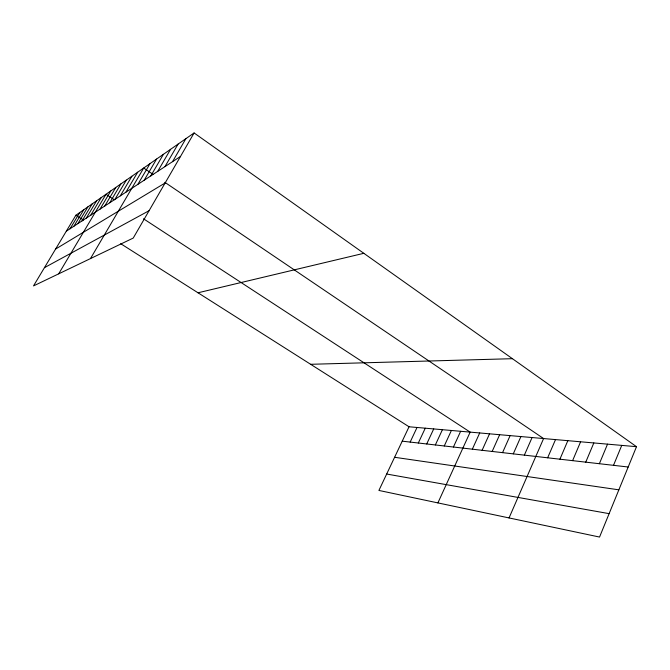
<?xml version="1.0" encoding="UTF-8"?>
<svg xmlns="http://www.w3.org/2000/svg" width="670" height="670" viewBox="0 0 670 670"><rect width="100%" height="100%" fill="white"/><g stroke="black" fill="none" stroke-linecap="round" stroke-linejoin="round"><path stroke-width="1" d="M636.5 446.681L599.549 537.055L378.902 490.44L409.043 426.773L636.5 446.681L194.099 132.945L75.877 215.238L33.5 285.923L133.23 238.068L194.099 132.945M613.511 465.323L621.743 445.391M599.374 463.707L607.531 444.143M585.747 462.149L593.829 442.945M572.599 460.65L580.605 441.79M559.911 459.201L567.842 440.667M547.65 457.794L555.514 439.595M509.049 517.935L543.596 438.548L164.887 182.34M524.359 455.131L532.072 437.544M513.279 453.866L520.917 436.564M502.55 452.644L510.121 435.617M492.165 451.454L499.661 434.704M482.099 450.307L489.527 433.817M472.342 449.185L479.703 432.954M437.895 502.902L470.164 432.125L143.506 218.797M453.423 447.024L460.642 431.287M444.252 445.977L451.396 430.483M435.349 444.955L442.426 429.696M426.706 443.967L433.716 428.934M418.315 443.012L425.257 428.197M410.157 442.083L417.041 427.477M172.533 161.671L185.892 138.656M157.718 171.361L170.574 149.318M164.954 166.629L178.061 144.109M150.8 175.892L163.421 154.301M137.836 184.376L150.013 163.639M144.184 180.23L156.571 159.066M120.324 195.841L131.873 176.26M125.927 192.173L137.677 172.224M90.467 258.587L143.715 168.019L153.053 174.334M109.754 202.759L120.927 183.882M114.939 199.367L126.295 180.146M58.692 273.829L105.986 194.283L114.336 199.744M99.964 209.166L110.785 190.942M104.771 206.017L115.759 187.483M86.304 218.11L96.614 200.807M90.735 215.204L101.212 197.608M70.049 228.746L79.747 212.549M73.901 226.217L83.75 209.76M77.896 223.613L87.896 206.879M82.025 220.907L92.175 203.898M66.322 231.184L180.481 156.47M55.602 249.056L165.138 182.969M44.446 267.665L149.067 210.707M198.01 292.782L363.827 253.31M310.637 364.296L512.433 358.693M402.234 441.17L628.192 467.007M394.605 457.283L618.862 489.829M386.674 474.033L609.122 513.647M75.877 215.238L83.432 220.036M120.701 243.696L409.043 426.773"/></g></svg>
